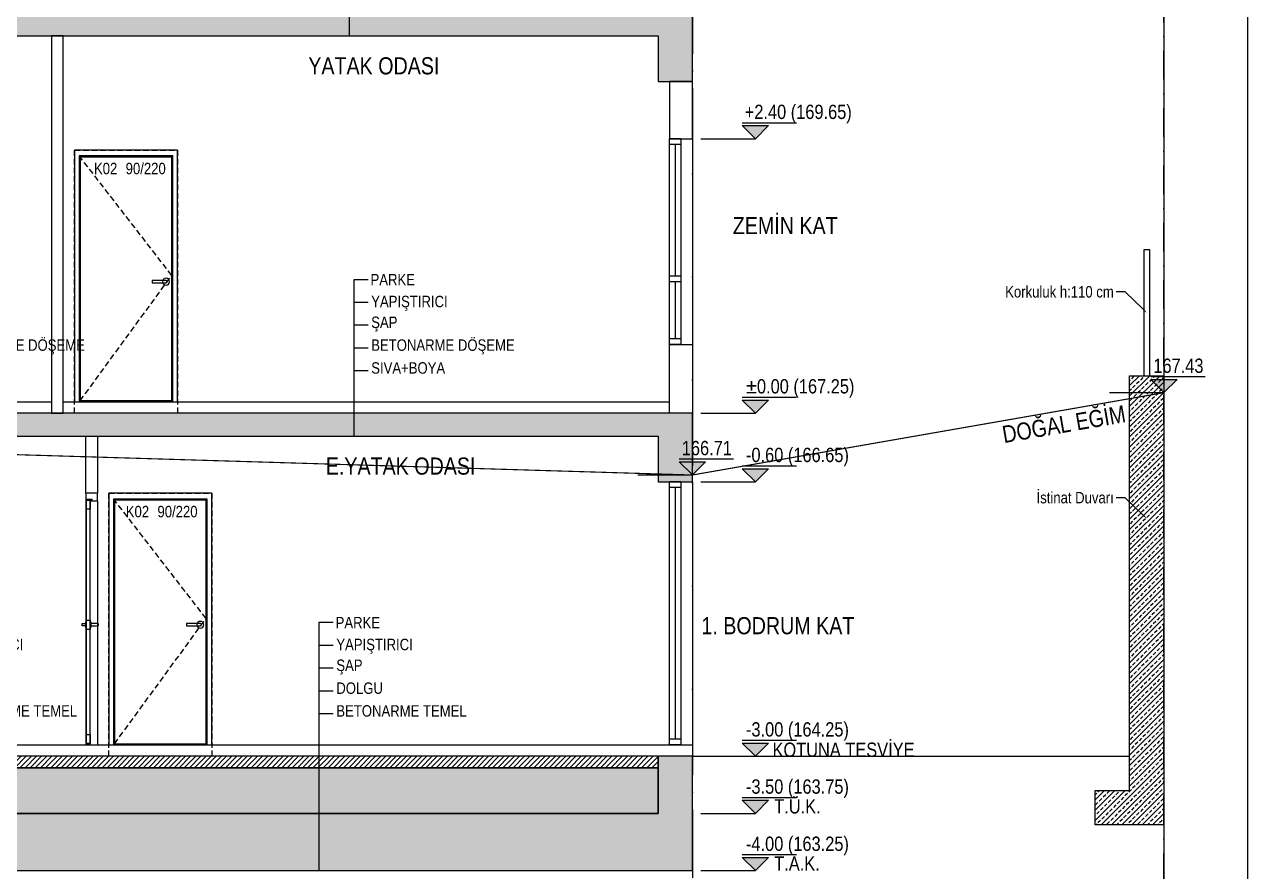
# Model space of a CAD drawing. Header units: millimetres. Extents: x 82776 to 137242, y 11666 to 27998.
# Drawn here: x 111843 to 112912, y 12666 to 13407 of the extents above; entities that cross this region are included whole.
import ezdxf
from ezdxf import colors
from ezdxf.entities.mleader import LeaderData, LeaderLine
from ezdxf.enums import TextEntityAlignment as Align
from ezdxf.math import Vec2, Vec3

# ---------------------------------------------------------------- set-up
doc = ezdxf.new("R2010")
doc.units = ezdxf.units.MM
for name, pattern in [('ACAD_ISO03W100', [30, 12, -18]), ('ACAD_ISO10W100', [18, 12, -3, 0, -3]), ('DASHDOT', [1, 0.5, -0.25, 0, -0.25]), ('DASHED', [15, 10, -5])]:
    doc.linetypes.add(name, pattern=pattern)
for name, color, linetype in [('0_IFC_Door_Text', 11, 'Continuous'), ('0_IFC_Elevation_4', 11, 'Continuous'), ('0_IFC_Elevation_5', 252, 'Continuous'), ('0_IFC_Grid', 14, 'ACAD_ISO10W100'), ('0_IFC_Hatch_Structure', 251, 'Continuous'), ('0_IFC_Legend_Viewport', 7, 'Continuous'), ('0_IFC_Notation_Level_50', 160, 'Continuous'), ('0_IFC_Notation_Section_50', 10, 'Continuous'), ('0_IFC_Parsel Sınırı', 191, 'ACAD_ISO03W100'), ('0_IFC_Room_Text(No)_50', 12, 'Continuous'), ('0_IFC_Text_Explanation_50', 231, 'Continuous'), ('1_IFC_Concrete_Section', 50, 'Continuous'), ('1_IFC_Door', 83, 'Continuous'), ('2_IFC_Handrail', 181, 'Continuous'), ('2_IFC_Wall', 130, 'Continuous'), ('3_IFC_Window', 136, 'Continuous'), ('4_IFC_Adhesive', 135, 'Continuous'), ('4_IFC_Floor_Cladding', 143, 'Continuous'), ('7_IFC_Landscape', 45, 'Continuous')]:
    doc.layers.add(name, color=color, linetype=linetype)
doc.styles.add('IFC_TEXT', font='ARIALN.TTF')
doc.styles.add('MARITZA_A1-A2-A3  BLOK_231117$0$IFC_TEXT', font='ARIALN.TTF')

# ---------------------------------------------------------------- blocks, each defined once
blk = doc.blocks.new('*U2472')
at = {"layer": '0_IFC_Legend_Viewport', "transparency": 33554687}
blk.add_lwpolyline([(-3511.9, 2920), (0, 2920), (0, 0), (-3511.9, 0)], close=True, dxfattribs=at)
at = {"style": 'IFC_TEXT'}
for tag, p in [('KOT', (-1159.1, 18)), ('PAFTA', (-2583, 17.9)), ('OLCEK', (-110.4, 17.9))]:
    blk.add_attdef(tag, p, '', height=35, dxfattribs=at)
blk = doc.blocks.new('*U2478')
blk.add_wipeout([(0, 220), (90, 220), (90, 0), (0, 0)]).dxf.layer = '0_IFC_Elevation_5'
at = {"layer": '0_IFC_Elevation_4'}
for points in [[(0, 0), (0, 220), (90, 220), (90, 0)], [(5, 1), (5, 214), (85, 214), (85, 1)]]:
    blk.add_lwpolyline(points, close=True, dxfattribs=at)
blk.add_lwpolyline([(4, 0), (4, 215), (86, 215), (86, 0)], dxfattribs=at)
at = {"layer": '0_IFC_Elevation_5', "linetype": 'DASHED', "ltscale": 0.5}
blk.add_lwpolyline([(90, -10), (90, 220), (0, 220), (0, -10)], close=True, dxfattribs=at)
blk.add_lwpolyline([(85, 1), (5, 110.5), (85, 214)], dxfattribs=at)
at = {"layer": '0_IFC_Elevation_5'}
blk.add_lwpolyline([(10, 104, -1), (10, 106), (22, 106), (22, 104)], format="xyb", close=True, dxfattribs=at)
blk.add_circle((10, 105), 3, dxfattribs=at)
blk = doc.blocks.new('0_IFC_DOOR_TAG_50')
at = {"layer": '0_IFC_Door_Text', "style": 'IFC_TEXT'}
for tag, p in [('DOOR_TYPE', (0, 0)), ('DOOR_SIZE', (27.7, 0))]:
    blk.add_attdef(tag, p, '', height=10, dxfattribs=at)
blk = doc.blocks.new('P_FITIL2')
at = {"layer": '4_IFC_Adhesive'}
blk.add_line((0.5, 0), (-0.5, 0), dxfattribs=at)
blk.add_lwpolyline([(-0.6, -0.1), (-0.1, -0.1), (-0.1, -0.3), (-0.1, -0.3), (-0.1, -0.5), (-0.1, -0.5), (-0.1, -0.7), (0.1, -0.7), (0.1, -0.5), (0.1, -0.5), (0.1, -0.3), (0.1, -0.3), (0.1, -0.1), (0.6, -0.1)], dxfattribs=at)
for radius, start, end in [(0.61, 10.3889, 169.6111), (0.51, 24.3157, 155.6843)]:
    blk.add_arc((0, -0.2), radius, start, end, dxfattribs=at)
blk = doc.blocks.new('*U2479')
at = {"layer": '0_IFC_Elevation_5'}
for p, q in [((-5.2, -6.6), (-5.2, -220, 0)), ((-6, -114, 0), (0.5, -114, 0)), ((0.5, -116, 0), (-6, -116, 0)), ((1, -112.5, 0), (0.5, -112.5, 0)), ((0.5, -112.5, 0), (0.5, -117.5, 0)), ((0.5, -117.5, 0), (1, -117.5, 0)), ((4.8, -112.5, 0), (5.3, -112.5, 0)), ((5.3, -117.5, 0), (4.8, -117.5, 0)), ((5.3, -112.5, 0), (5.3, -117.5, 0)), ((8, -114, 0), (5.3, -114, 0)), ((5.3, -116, 0), (8, -116, 0)), ((8, -116, 0), (8, -114, 0))]:
    blk.add_line(p, q, dxfattribs=at)
at = {"layer": '0_IFC_Elevation_5', "elevation": 0}
for points in [[(4.8, -5.2), (4.8, -220)], [(-6, -114), (-6, -116)]]:
    blk.add_lwpolyline(points, dxfattribs=at)
at = {"layer": '1_IFC_Door'}
for p, q in [((1.2, -219, 0), (1.2, -5.7, 0)), ((1.2, -5.9, 0), (4.6, -5.9, 0)), ((4.6, -5.7, 0), (4.6, -219, 0)), ((1.2, -218.8, 0), (4.6, -218.8, 0))]:
    blk.add_line(p, q, dxfattribs=at)
for points in [[(4.8, -5), (-0.5, -5), (-0.5, -5.4), (0.5, -5.4), (0.5, -5.9), (-0.1, -5.9), (-0.1, -6.2), (0.5, -6.2), (0.5, -6.6), (-5.2, -6.6), (-5.2, 0), (4.8, 0)], [(1.2, -5.9), (1.2, -13.9), (4.6, -13.9), (4.6, -5.9)], [(1.2, -111), (1.2, -119), (4.6, -119), (4.6, -111)], [(1.2, -210.8), (1.2, -218.8), (4.6, -218.8), (4.6, -210.8)]]:
    blk.add_lwpolyline(points, close=True, dxfattribs=at)
at = {"layer": '1_IFC_Door', "elevation": 0}
blk.add_lwpolyline([(4.8, -5), (-0.5, -5), (-0.5, -5.4), (4.6, -5.4, 0.414214), (4.8, -5.2), (4.8, -5), (4.8, -5)], format="xyb", dxfattribs=at)
at = {"layer": '1_IFC_Door'}
blk.add_lwpolyline([(4.8, -5.9), (4.8, -218.8, -0.414214), (4.6, -219), (1.2, -219, -0.414214), (1, -218.8), (1, -218.6), (1, -6.1), (1, -5.9, -0.414214), (1.2, -5.7), (4.6, -5.7, -0.414214)], format="xyb", close=True, dxfattribs=at)
at = {"rotation": 270}
blk.add_blockref('P_FITIL2', (0.6, -6, 0), dxfattribs=at)
blk = doc.blocks.new('*U2480')
blk.add_wipeout([(0, 220), (90, 220), (90, 0), (0, 0)]).dxf.layer = '0_IFC_Elevation_5'
at = {"layer": '0_IFC_Elevation_4'}
for points in [[(0, 0), (0, 220), (90, 220), (90, 0)], [(5, 1), (5, 214), (85, 214), (85, 1)]]:
    blk.add_lwpolyline(points, close=True, dxfattribs=at)
blk.add_lwpolyline([(4, 0), (4, 215), (86, 215), (86, 0)], dxfattribs=at)
at = {"layer": '0_IFC_Elevation_5', "linetype": 'DASHED', "ltscale": 0.5}
blk.add_lwpolyline([(90, -10), (90, 220), (0, 220), (0, -10)], close=True, dxfattribs=at)
blk.add_lwpolyline([(85, 1), (5, 110.5), (85, 214)], dxfattribs=at)
at = {"layer": '0_IFC_Elevation_5'}
blk.add_lwpolyline([(10, 104, -1), (10, 106), (22, 106), (22, 104)], format="xyb", close=True, dxfattribs=at)
blk.add_circle((10, 105), 3, dxfattribs=at)
blk = doc.blocks.new('*U765')
blk.add_wipeout([(-50, 0), (-50, -10), (180, -10), (180, 0)]).dxf.layer = '3_IFC_Window'
at = {"layer": '3_IFC_Window'}
blk.add_lwpolyline([(-50, 0), (-50, -10), (180, -10), (180, 0)], close=True, dxfattribs=at)
for points in [[(-45, 0), (-45, -10)], [(175, 0), (175, -10)], [(180, 0), (180, -10)], [(175, -5), (-45, -5)]]:
    blk.add_lwpolyline(points, dxfattribs=at)
blk = doc.blocks.new('KST_KAYITLI DOGRMA')
at = {"extrusion": (0, 0, -1)}
for p, q in [((-10, 0), (-10, 180)), ((-10, 180), (0, 180)), ((0, 180), (0, 0)), ((0, 55), (-10, 55)), ((0, 0), (-10, 0))]:
    blk.add_line(p, q, dxfattribs=at)
at = {"layer": '3_IFC_Window'}
for p, q in [((-10, 0), (-10, 180)), ((-10, 180), (0, 180)), ((0, 180), (-10, 180)), ((0, 175), (-10, 175)), ((-5, 175), (-5, 60)), ((0, 180), (0, 0)), ((0, 60), (-10, 60)), ((0, 55), (-10, 55)), ((-5, 55), (-5, 5)), ((0, 5), (-10, 5)), ((0, 0), (-10, 0))]:
    blk.add_line(p, q, dxfattribs=at)
blk = doc.blocks.new('E-F_A-A KST_ALTLIK')
at = {"layer": '0_IFC_Elevation_5'}
h = blk.add_hatch(dxfattribs=at)
h.set_pattern_fill('AR-CONC', color=256, scale=0.1, angle=180)
h.set_pattern_definition([(230, (-1112044.201, -9010532.414), (-18.2184669, 1.593908554), [1.905, -20.955]), (175, (-1112044.201, -9010532.414), (3.524342142, -19.105684524), [1.524, -16.764058417]), (280.4514447, (-1112045.72, -9010532.28), (-14.69412471, -17.51177519), [1.61900088, -17.80902446]), (226.1842, (-1112044.201, -9010537.494), (-27.10790409, 4.204232793), [2.8575, -31.4325]), (276.6355576, (-1112046.46, -9010537.143), (-23.740413405, -24.74261246), [2.42850231, -26.71356082]), (171.18415117, (-1112044.2, -9010537.494), (-23.74041341, -24.74261246), [2.28599671, -25.14597319]), (201, (-1112046.741, -9010536.224), (-15.161439127, 10.226519819), [1.905, -20.955]), (146, (-1112046.741, -9010536.224), (-6.180202835, -18.418796612), [1.524, -16.764]), (251.451445, (-1112048.005, -9010535.371), (-21.341641928, -8.19227689), [1.61900088, -17.80899376]), (217.5, (-1112044.2014, -9010532.4135), (-0.308860325, -8.4555038873), [0, -16.5608, 0, -17.018, 0, -16.8275]), (187.5, (-1112044.201, -9010532.4135), (-6.681966251, -10.018057482), [0, -9.7028, 0, -16.1798, 0, -6.4135]), (147.5, (-1112038.537, -9010532.4135), (-13.5590595167, 0.5728743993), [0, -6.35, 0, -19.812, 0, -26.289]), (137.5, (-1112035.997, -9010532.414), (-14.812918139, -2.542649103), [0, -8.255, 0, -13.1572, 0, -18.669])])
h.paths.add_polyline_path([(1200, 40), (30, 40), (30, 0), (1200, 0)])
at = {"layer": '0_IFC_Hatch_Structure'}
h = blk.add_hatch(dxfattribs=at)
h.set_pattern_fill('ANSI33', color=256, angle=180)
h.set_pattern_definition([(225, (-110455.108, -13827.086), (4.49012806, -4.49012806), []), (225, (-110459.5984, -13827.086), (4.49012806, -4.49012806), [3.175, -1.5875])])
h.paths.add_polyline_path([(1230, 50), (1200, 50), (1200, 0), (30, 0), (30, 50), (0, 50), (0, -50), (1230, -50)])
h.paths.add_polyline_path([(30, 290), (30, 330), (480, 330), (480, 290), (510, 290), (510, 330), (1200, 330), (1200, 290), (1230, 290), (1230, 350), (0, 350), (0, 290)])
h.paths.add_polyline_path([(0, 640), (30, 640), (30, 680), (490, 680), (490, 640), (520, 640), (520, 680), (1200, 680), (1200, 640), (1230, 640), (1230, 700), (0, 700)])
h.paths.add_polyline_path([(0, 1030), (1230, 1030), (1230, 1050), (0, 1050)])
at = {"layer": '0_IFC_Elevation_5'}
for points in [[(1230, 590), (1230, 360)], [(1230, 290), (1230, 60)]]:
    blk.add_lwpolyline(points, dxfattribs=at)
blk.add_lwpolyline([(1200, 40), (30, 40), (30, 0), (1200, 0)], close=True, dxfattribs=at)
at = {"layer": '1_IFC_Concrete_Section'}
for points in [[(0, 640), (30, 640), (30, 680), (490, 680), (490, 640), (520, 640), (520, 680), (1200, 680), (1200, 640), (1230, 640), (1230, 700), (0, 700)], [(30, 290), (30, 330), (480, 330), (480, 290), (510, 290), (510, 330), (1200, 330), (1200, 290), (1230, 290), (1230, 350), (0, 350), (0, 290)]]:
    blk.add_lwpolyline(points, close=True, dxfattribs=at)
at = {"layer": '2_IFC_Wall', "elevation": 0}
blk.add_lwpolyline([(680, 680), (670, 680), (670, 350), (680, 350)], close=True, dxfattribs=at)
at = {"layer": '2_IFC_Wall'}
for points in [[(1210, 590), (1230, 590), (1230, 640), (1210, 640)], [(1210, 410), (1230, 410), (1230, 350), (1210, 350)], [(710, 280), (700, 280), (700, 330), (710, 330)]]:
    blk.add_lwpolyline(points, close=True, dxfattribs=at)
at = {"layer": '4_IFC_Floor_Cladding'}
for points in [[(520, 360), (670, 360)], [(680, 360), (1210, 360)], [(1230, 70), (1230, 70)]]:
    blk.add_lwpolyline(points, dxfattribs=at)
blk.add_blockref('KST_KAYITLI DOGRMA', (1220, 410))
at = {"xscale": -1, "rotation": 359.9984618957857}
blk.add_blockref('*U2479', (704.8, 280), dxfattribs=at)
at = {"xscale": -1}
for name, p in [('*U2478', (780, 360, 0)), ('*U2480', (810, 60))]:
    blk.add_blockref(name, p, dxfattribs=at)
at = {"layer": '0_IFC_Hatch_Structure'}
h = blk.add_hatch(dxfattribs=at)
h.set_pattern_fill('ANSI31', color=256, angle=180)
h.set_pattern_definition([(225, (-1112044.2014, -9010532.4135), (2.2450640303, -2.2450640303), [])])
h.paths.add_polyline_path([(1200, 50), (30, 50), (30, 40), (1200, 40)])
at = {"layer": '1_IFC_Concrete_Section'}
for points in [[(1230, 50), (1200, 50), (1200, 0), (30, 0), (30, 50), (0, 50), (0, -50), (1230, -50)], [(1200, 50), (30, 50), (30, 40), (1200, 40)]]:
    blk.add_lwpolyline(points, close=True, dxfattribs=at)
at = {"layer": '4_IFC_Floor_Cladding'}
blk.add_lwpolyline([(515, 60), (1230, 60), (1230, 50)], dxfattribs=at)
at = {"transparency": 33554687}
for p in [(707, 559, 0), (734.8, 259)]:
    blk.add_blockref('0_IFC_DOOR_TAG_50', p, dxfattribs=at).add_auto_attribs({'DOOR_TYPE': 'K02', 'DOOR_SIZE': '90/220'})
at = {"xscale": -1, "rotation": 270}
blk.add_blockref('*U765', (1220, 110), dxfattribs=at)
blk = doc.blocks.new('SERAMIK KATMANLASMA')
at = {"layer": '0_IFC_Text_Explanation_50'}
for points in [[(12.5, 0), (0, 0), (0, -136.8)], [(12.5, -19.9), (0, -19.9)], [(12.5, -39.9), (0, -39.9)], [(12.5, -59.8), (0, -59.8)], [(12.5, -79.8), (0, -79.8)]]:
    blk.add_lwpolyline(points, dxfattribs=at)
at = {"layer": '0_IFC_Text_Explanation_50', "char_height": 10, "attachment_point": 1, "rotation": 360, "style": 'MARITZA_A1-A2-A3  BLOK_231117$0$IFC_TEXT'}
for s, width, gutter_width, insert in [('SERAMİK', 243.705, 31.2, (14.6, 5)), ('YAPIŞTIRICI ', 224.862, 62.5, (15.2, -14.1)), ('ŞAP', 224.862, 62.5, (15.2, -32.3)), ('BETONARME DÖŞEME ', 224.862, 62.5, (15.2, -52.2)), ('SIVA+BOYA', 224.862, 62.5, (15.2, -72.2))]:
    blk.add_mtext_dynamic_manual_height_columns(s, width=width, gutter_width=gutter_width, heights=[0], dxfattribs=dict(at, insert=insert))
blk = doc.blocks.new('0_IFC_ROOM_SEC_50')
at = {"layer": '0_IFC_Room_Text(No)_50', "style": 'IFC_TEXT'}
for tag, height, p in [('ROOM_NUMBER', 10, (10.2, -7.2)), ('ROOM_NAME', 15, (10.2, -26.2))]:
    blk.add_attdef(tag, text='', height=height, dxfattribs=at).set_placement(p, align=Align.MIDDLE_CENTER)
blk = doc.blocks.new('PARKE KATMANLASMA')
at = {"layer": '0_IFC_Text_Explanation_50'}
for points in [[(12.5, 0), (0, 0), (0, -136.8)], [(12.5, -19.9), (0, -19.9)], [(12.5, -39.9), (0, -39.9)], [(12.5, -59.8), (0, -59.8)], [(12.5, -79.8), (0, -79.8)]]:
    blk.add_lwpolyline(points, dxfattribs=at)
at = {"layer": '0_IFC_Text_Explanation_50', "char_height": 10, "attachment_point": 1, "style": 'MARITZA_A1-A2-A3  BLOK_231117$0$IFC_TEXT'}
for s, width, gutter_width, insert in [('PARKE', 243.705, 31.2, (14.6, 5)), ('YAPIŞTIRICI ', 224.862, 62.5, (15.2, -14.1)), ('ŞAP ', 224.862, 62.5, (15.2, -32.3)), ('BETONARME DÖŞEME ', 224.862, 62.5, (15.2, -52.2)), ('SIVA+BOYA', 224.862, 62.5, (15.2, -72.2))]:
    blk.add_mtext_dynamic_manual_height_columns(s, width=width, gutter_width=gutter_width, heights=[0], dxfattribs=dict(at, insert=insert))
blk = doc.blocks.new('PARKE KATMANLASMA_TEMEL2')
at = {"layer": '0_IFC_Text_Explanation_50'}
for points in [[(12.5, 216.9), (0, 216.9), (0, 0)], [(12.5, 196.9), (0, 196.9)], [(12.5, 177), (0, 177)], [(12.5, 157), (0, 157)], [(12.5, 137.1), (0, 137.1)]]:
    blk.add_lwpolyline(points, dxfattribs=at)
at = {"layer": '0_IFC_Text_Explanation_50', "char_height": 10, "attachment_point": 1, "rotation": 360, "style": 'MARITZA_A1-A2-A3  BLOK_231117$0$IFC_TEXT'}
for s, width, gutter_width, insert in [('PARKE', 243.705, 31.2, (14.6, 221.9)), ('YAPIŞTIRICI ', 224.862, 62.5, (15.2, 202.8)), ('ŞAP', 224.862, 62.5, (15.2, 184.6)), ('DOLGU', 224.862, 62.5, (15.2, 164.6)), ('BETONARME TEMEL', 224.862, 62.5, (15.2, 144.7))]:
    blk.add_mtext_dynamic_manual_height_columns(s, width=width, gutter_width=gutter_width, heights=[0], dxfattribs=dict(at, insert=insert))
blk = doc.blocks.new('SERAMIK KATMANLASMA_TEMEL2')
at = {"layer": '0_IFC_Text_Explanation_50'}
for points in [[(12.5, 0), (0, 0), (0, -216.9)], [(12.5, -19.9), (0, -19.9)], [(12.5, -39.9), (0, -39.9)], [(12.5, -59.8), (0, -59.8)], [(12.5, -79.8), (0, -79.8)]]:
    blk.add_lwpolyline(points, dxfattribs=at)
at = {"layer": '0_IFC_Text_Explanation_50', "char_height": 10, "attachment_point": 1, "rotation": 360, "style": 'MARITZA_A1-A2-A3  BLOK_231117$0$IFC_TEXT'}
for s, width, gutter_width, insert in [('SERAMİK', 243.705, 31.2, (14.6, 5)), ('YAPIŞTIRICI ', 224.862, 62.5, (15.2, -14.1)), ('ŞAP', 224.862, 62.5, (15.2, -32.3)), ('DOLGU', 224.862, 62.5, (15.2, -52.2)), ('BETONARME TEMEL', 224.862, 62.5, (15.2, -72.2))]:
    blk.add_mtext_dynamic_manual_height_columns(s, width=width, gutter_width=gutter_width, heights=[0], dxfattribs=dict(at, insert=insert))
blk = doc.blocks.new('E-F_A-A KST_YAZI')
for name, p in [('SERAMIK KATMANLASMA', (589.8, 816.8)), ('PARKE KATMANLASMA', (930, 816.8)), ('SERAMIK KATMANLASMA', (558.5, 466.8)), ('PARKE KATMANLASMA', (934.1, 466.8)), ('SERAMIK KATMANLASMA_TEMEL2', (563.2, 166.9)), ('PARKE KATMANLASMA_TEMEL2', (903.6, -50))]:
    blk.add_blockref(name, p)
ref = blk.add_blockref('0_IFC_ROOM_SEC_50', (951.1, 680))
ref.add_attrib('ROOM_NAME', 'YATAK ODASI', dxfattribs={"layer": '0_IFC_Room_Text(No)_50', "height": 15, "style": 'IFC_TEXT'}).set_placement((951.6, 653.8), align=Align.MIDDLE_CENTER)
ref = blk.add_blockref('0_IFC_ROOM_SEC_50', (974.5, 330))
ref.add_attrib('ROOM_NAME', 'E.YATAK ODASI', dxfattribs={"layer": '0_IFC_Room_Text(No)_50', "height": 15, "style": 'IFC_TEXT'}).set_placement((975, 303.8), align=Align.MIDDLE_CENTER)
blk = doc.blocks.new('E-F_A-A KST_AKS')
at = {"layer": '0_IFC_Grid', "ltscale": 5}
blk.add_lwpolyline([(1230, -90), (1230, -1505)], dxfattribs=at)
blk = doc.blocks.new('0_IFC_NOT_RUDELEVEL_50_N')
at = {"layer": '0_IFC_Notation_Level_50'}
h = blk.add_hatch(color=256, dxfattribs=at)
h.dxf.hatch_style = 1
h.paths.add_polyline_path([(-201.6, 201.6), (201.6, 201.6), (0, 0)])
for p, q in [((-201.6, 246.4), (627.2, 246.4)), ((-834.4, 0), (0, 0))]:
    blk.add_line(p, q, dxfattribs=at)
blk.add_lwpolyline([(-201.6, 201.6), (201.6, 201.6), (0, 0), (-201.6, 201.6)], dxfattribs=at)
at = {"layer": '0_IFC_Notation_Level_50', "style": 'IFC_TEXT'}
blk.add_attdef('LEVEL', (-201.6, 302.4), '', height=280, dxfattribs=at)
blk = doc.blocks.new('D_D-D KST_DE')
at = {"layer": '0_IFC_Elevation_4', "linetype": 'DASHED', "const_width": 1}
blk.add_lwpolyline([(-2985.5, 334), (-1230, 383), (0, 346), (412.1, 418)], dxfattribs=at)
ref = blk.add_blockref('0_IFC_NOT_RUDELEVEL_50_N', (412.1, 418), dxfattribs=dict(xscale=0.057142857142768, yscale=0.057142857142768, zscale=0.057142857142768, rotation=359.9999999852525))
ref.add_attrib('LEVEL', '167.43', (402.8, 435.3), dxfattribs={"layer": '0_IFC_Notation_Level_50', "height": 12.5, "rotation": 360, "style": 'IFC_TEXT'})
ref = blk.add_blockref('0_IFC_NOT_RUDELEVEL_50_N', (0, 346), dxfattribs=dict(xscale=0.057142857142768, yscale=0.057142857142768, zscale=0.057142857142768, rotation=359.9999999852525))
ref.add_attrib('LEVEL', '166.71', (-9.3, 363.3), dxfattribs={"layer": '0_IFC_Notation_Level_50', "height": 12.5, "rotation": 360, "style": 'IFC_TEXT'})
at = {"layer": '0_IFC_Elevation_4', "linetype": 'DASHED', "ltscale": 3, "insert": (269.7, 388.6), "char_height": 15, "attachment_point": 1, "rotation": 9.8349, "style": 'IFC_TEXT'}
blk.add_mtext_dynamic_manual_height_columns('\\pxt4;DOĞAL EĞİM', width=252.297, gutter_width=125, heights=[0], dxfattribs=at)
blk = doc.blocks.new('*U2452')
ref = blk.add_blockref('0_IFC_NOT_RUDELEVEL_50_N', (0, 640), dxfattribs=dict(xscale=0.057142857142768, yscale=0.057142857142768, zscale=0.057142857142768))
ref.add_attrib('LEVEL', '+2.40 (169.65)', (-9.3, 657.3), dxfattribs={"layer": '0_IFC_Notation_Level_50', "height": 12.5, "style": 'IFC_TEXT'})
ref = blk.add_blockref('0_IFC_NOT_RUDELEVEL_50_N', (0, 400), dxfattribs=dict(xscale=0.057142857142768, yscale=0.057142857142768, zscale=0.057142857142768))
ref.add_attrib('LEVEL', '±0.00 (167.25)', (-8.2, 417.3), dxfattribs={"layer": '0_IFC_Notation_Level_50', "height": 12.5, "style": 'IFC_TEXT'})
ref = blk.add_blockref('0_IFC_NOT_RUDELEVEL_50_N', (0, 340), dxfattribs=dict(xscale=0.057142857142768, yscale=0.057142857142768, zscale=0.057142857142768))
ref.add_attrib('LEVEL', '-0.60 (166.65)', (-8.2, 357.3), dxfattribs={"layer": '0_IFC_Notation_Level_50', "height": 12.5, "style": 'IFC_TEXT'})
ref = blk.add_blockref('0_IFC_NOT_RUDELEVEL_50_N', (0, 100), dxfattribs=dict(xscale=0.057142857142768, yscale=0.057142857142768, zscale=0.057142857142768))
ref.add_attrib('LEVEL', '-3.00 (164.25)', (-8.2, 117.3), dxfattribs={"layer": '0_IFC_Notation_Level_50', "height": 12.5, "style": 'IFC_TEXT'})
ref = blk.add_blockref('0_IFC_NOT_RUDELEVEL_50_N', (0, 50), dxfattribs=dict(xscale=0.057142857142768, yscale=0.057142857142768, zscale=0.057142857142768))
ref.add_attrib('LEVEL', '-3.50 (163.75)', (-8.2, 67.3), dxfattribs={"layer": '0_IFC_Notation_Level_50', "height": 12.5, "style": 'IFC_TEXT'})
ref = blk.add_blockref('0_IFC_NOT_RUDELEVEL_50_N', (0, 0), dxfattribs=dict(xscale=0.057142857142768, yscale=0.057142857142768, zscale=0.057142857142768))
ref.add_attrib('LEVEL', '-4.00 (163.25)', (-8.2, 17.3), dxfattribs={"layer": '0_IFC_Notation_Level_50', "height": 12.5, "style": 'IFC_TEXT'})
at = {"layer": '0_IFC_Notation_Level_50', "char_height": 12.5, "attachment_point": 1, "style": 'IFC_TEXT'}
for s, insert in [('T.Ü.K.', (16.5, 62.5)), ('T.A.K.', (16.5, 12.5))]:
    blk.add_mtext_dynamic_manual_height_columns(s, width=128.311, gutter_width=12.5, heights=[0], dxfattribs=dict(at, insert=insert))
at = {"layer": '0_IFC_Text_Explanation_50', "char_height": 15, "attachment_point": 5, "style": 'IFC_TEXT'}
for s, insert in [('\\pxi-3,l4,t4;ZEMİN KAT', (18.6, 564.1)), ('\\pxi-0.46999,l1.46999,t1.46999,4;1. BODRUM KAT', (12.2, 214.1))]:
    blk.add_mtext_dynamic_manual_height_columns(s, width=215.825, gutter_width=125, heights=[0], dxfattribs=dict(at, insert=insert))
blk = doc.blocks.new('D BLOK_A-A KST')
at = {"layer": '0_IFC_Hatch_Structure'}
h = blk.add_hatch(dxfattribs=at)
h.set_pattern_fill('ANSI33', color=256, angle=180)
h.set_pattern_definition([(225, (-108439.6496, -12064.3267), (4.49012806, -4.49012806), []), (225, (-108444.14, -12064.3267), (4.49012806, -4.49012806), [3.175, -1.5875])])
h.paths.add_polyline_path([(159.6, 330), (99.6, 330), (99.6, 360), (129.6, 360), (129.6, 722.8), (159.6, 722.8)])
at = {"layer": '0_IFC_Notation_Section_50', "linetype": 'DASHDOT', "ltscale": 50}
blk.add_lwpolyline([(159.6, 80), (159.6, 1684), (-3238, 1684), (-3238, 80)], close=True, dxfattribs=at)
at = {"layer": '0_IFC_Parsel Sınırı', "ltscale": 0.3, "const_width": 1}
blk.add_lwpolyline([(159.6, 80), (159.6, 1430)], dxfattribs=at)
at = {"layer": '1_IFC_Concrete_Section'}
blk.add_lwpolyline([(159.6, 330), (99.6, 330), (99.6, 360), (129.6, 360), (129.6, 722.8), (159.6, 722.8)], close=True, dxfattribs=at)
at = {"layer": '2_IFC_Handrail'}
blk.add_lwpolyline([(142.1, 722.8), (147.1, 722.8), (147.1, 832.8), (142.1, 832.8)], close=True, dxfattribs=at)
at = {"layer": '0_IFC_Notation_Level_50', "style": 'IFC_TEXT'}
blk.add_text('KOTUNA TESVİYE', height=12.5, dxfattribs=at).set_placement((-182.5, 389.5))
at = {"layer": '0_IFC_Text_Explanation_50'}
ml = blk.add_multileader_mtext('Standard', dxfattribs=at)
ml.set_content('Korkuluk h:110 cm', color=256, style='IFC_TEXT')
ml.set_leader_properties()
ml.build(insert=Vec2(0, 0))
ctx = ml.context
ctx.base_point, ctx.char_height, ctx.plane_origin = Vec3(20.4, 796.1), 10, Vec3(144.6, 707.8)
ctx.text_align_type = 2
notes = []
notes.append((ctx, [(0, (1, 1, 0), (125.7, 796.1), (-1, 0), 8, [(0, [(144.6, 777.8)], 0, [])])]))
ctx.mtext.insert, ctx.mtext.alignment, ctx.mtext.flow_direction = Vec3(115.7, 801.2), 3, 5
ml = blk.add_multileader_mtext('Standard', dxfattribs=at)
ml.set_content('İstinat Duvarı', color=256, style='IFC_TEXT')
ml.set_leader_properties()
ml.build(insert=Vec2(0, 0))
ctx = ml.context
ctx.base_point, ctx.char_height, ctx.plane_origin = Vec3(48.3, 616.1), 10, Vec3(144.6, 527.8)
ctx.text_align_type = 2
notes.append((ctx, [(0, (1, 1, 0), (125.7, 616.1), (-1, 0), 8, [(0, [(144.6, 597.8)], 0, [])])]))
ctx.mtext.insert, ctx.mtext.alignment, ctx.mtext.flow_direction = Vec3(115.7, 621.2), 3, 5
for ctx, leaders in notes:
    for number, flags, end, landing, length, lines in leaders:
        leader = LeaderData()
        leader.index, (leader.has_last_leader_line, leader.has_dogleg_vector, leader.attachment_direction) = number, flags
        leader.last_leader_point, leader.dogleg_vector, leader.dogleg_length = Vec3(end), Vec3(landing), length
        for number, points, colour, breaks in lines:
            line = LeaderLine()
            line.index, line.vertices, line.color, line.breaks = number, Vec3.list(points), colors.encode_raw_color(colour), breaks
            leader.lines.append(line)
        ctx.leaders.append(leader)
blk.add_blockref('E-F_A-A KST_ALTLIK', (-1482.5, 340))
at = {"layer": '7_IFC_Landscape', "const_width": 1}
blk.add_lwpolyline([(-252.5, 390), (129.6, 390)], dxfattribs=at)
for name, p in [('E-F_A-A KST_AKS', (-1482.5, 1695)), ('*U2452', (-197.5, 290)), ('E-F_A-A KST_YAZI', (-1482.5, 340))]:
    blk.add_blockref(name, p)
at = {"rotation": 359.9999999999691}
blk.add_blockref('D_D-D KST_DE', (-252.5, 290), dxfattribs=at)

msp = doc.modelspace()

# ---------------------------------------------------------------- block references
msp.add_blockref('*U2472', (112911.8, 11705.6))

# ---------------------------------------------------------------- next in the draw order: block references
msp.add_blockref('D BLOK_A-A KST', (112679.2, 12377.1))

doc.saveas('drawing.dxf')
